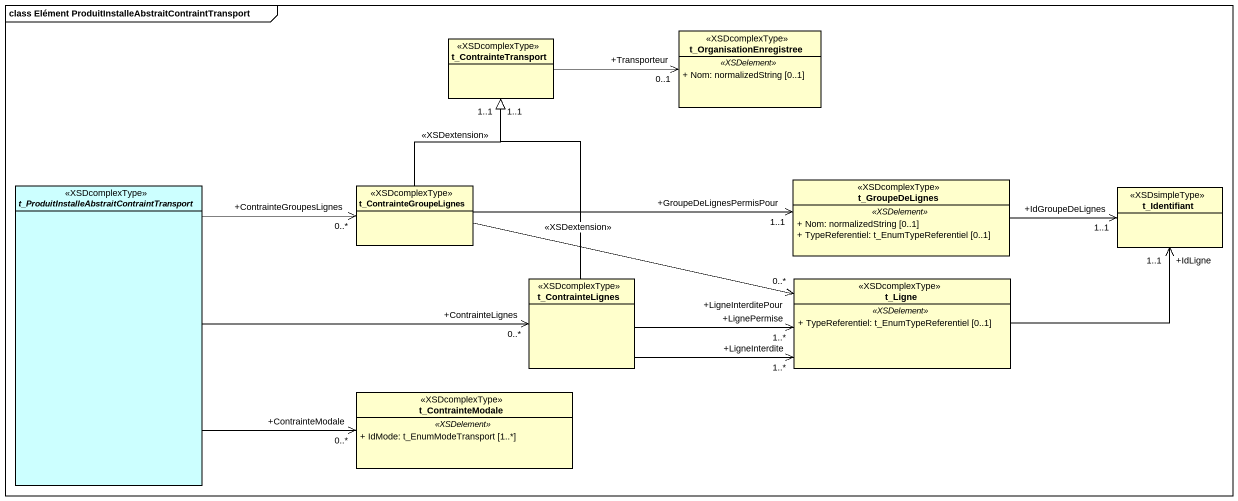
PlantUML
@startuml
mainframe class Elément ProduitInstalleAbstraitContraintTransport
hide circle
hide empty members
skinparam classAttributeIconSize 0
class t_OrganisationEnregistree <<XSDcomplexType>> {
  .. <<XSDelement>> ..
  + Nom: normalizedString [0..1]
}
class t_ContrainteTransport <<XSDcomplexType>>
abstract class "t_ProduitInstalleAbstraitContraintTransport" as t_ProduitInstalleAbstraitCon <<XSDcomplexType>> #CCFFFF
class t_ContrainteGroupeLignes <<XSDcomplexType>>
class t_GroupeDeLignes <<XSDcomplexType>> {
  .. <<XSDelement>> ..
  + Nom: normalizedString [0..1]
  + TypeReferentiel: t_EnumTypeReferentiel [0..1]
}
class t_Identifiant <<XSDsimpleType>>
class t_ContrainteLignes <<XSDcomplexType>>
class t_Ligne <<XSDcomplexType>> {
  .. <<XSDelement>> ..
  + TypeReferentiel: t_EnumTypeReferentiel [0..1]
}
class t_ContrainteModale <<XSDcomplexType>> {
  .. <<XSDelement>> ..
  + IdMode: t_EnumModeTransport [1..*]
}
t_ContrainteTransport -right-> "+Transporteur\n0..1" t_OrganisationEnregistree
t_ProduitInstalleAbstraitCon -right-> "+ContrainteGroupesLignes\n0..*" t_ContrainteGroupeLignes
t_ProduitInstalleAbstraitCon -right-> "+ContrainteLignes\n0..*" t_ContrainteLignes
t_ProduitInstalleAbstraitCon -right-> "+ContrainteModale\n0..*" t_ContrainteModale
t_ContrainteGroupeLignes -up-|> "1..1" t_ContrainteTransport : <<XSDextension>>
t_ContrainteGroupeLignes -right-> "+GroupeDeLignesPermisPour\n1..1" t_GroupeDeLignes
t_ContrainteGroupeLignes -right-> "+LigneInterditePour\n0..*" t_Ligne
t_GroupeDeLignes -right-> "+IdGroupeDeLignes\n1..1" t_Identifiant
t_ContrainteLignes -up-|> "1..1" t_ContrainteTransport : <<XSDextension>>
t_ContrainteLignes -right-> "+LignePermise\n1..*" t_Ligne
t_ContrainteLignes -right-> "+LigneInterdite\n1..*" t_Ligne
t_Ligne -right-> "+IdLigne\n1..1" t_Identifiant
@enduml
